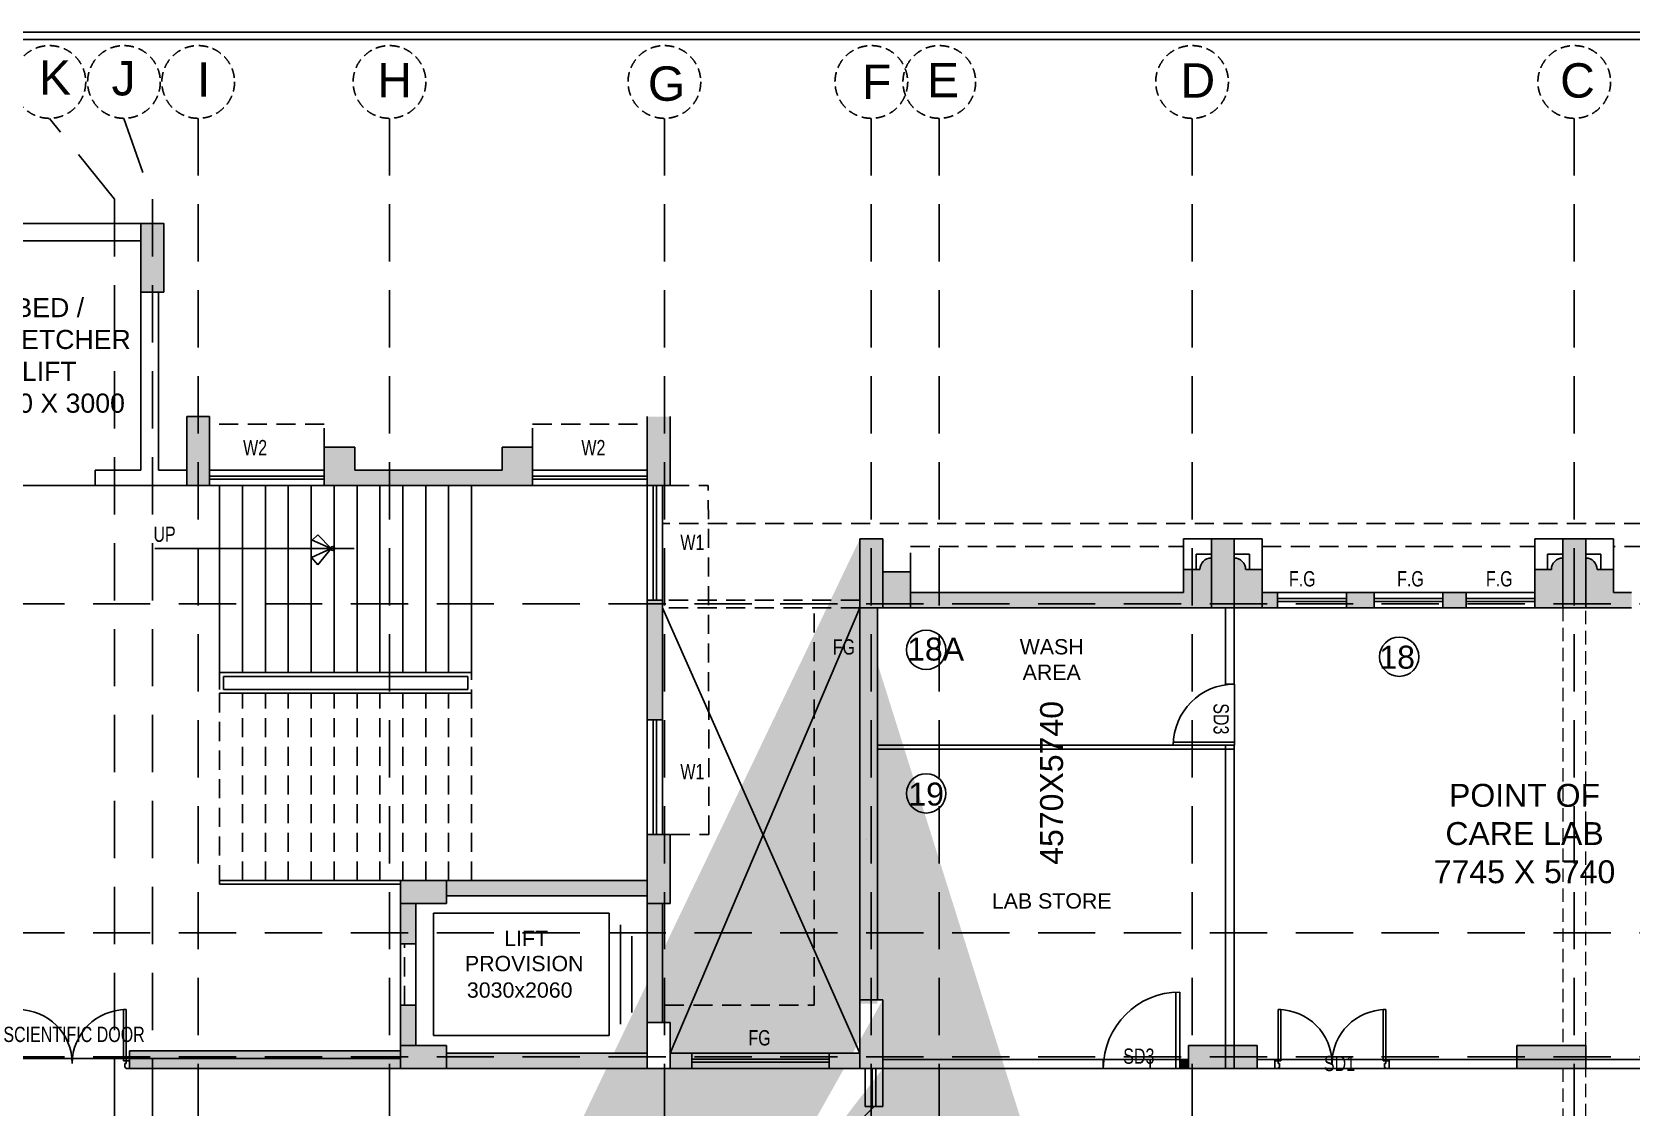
# Model space of a CAD drawing. Extents: x 11598203 to 11995143, y -3849975 to -3698974.
# Drawn here: x 11946653 to 11967593, y -3766769 to -3752687 of the extents above; entities that cross this region are included whole.
import ezdxf

# ---------------------------------------------------------------- set-up
doc = ezdxf.new("R2010")
doc.units = 0
doc.header["$MEASUREMENT"] = 0
doc.linetypes.add('DASHED', pattern=[0.75, 0.5, -0.25])
doc.linetypes.add('HIDDEN', pattern=[0.375, 0.25, -0.125])
doc.layers.get('0').update_dxf_attribs({"linetype": 'CONTINUOUS'})
for name, color, linetype in [('BEAM', 8, 'CONTINUOUS'), ('GRID LINES', 9, 'CONTINUOUS'), ('HATCH', 7, 'CONTINUOUS'), ('HS', 7, 'CONTINUOUS'), ('SECTION', 8, 'CONTINUOUS')]:
    doc.layers.add(name, color=color, linetype=linetype)
doc.styles.add('ARIAL', font='arial.ttf', dxfattribs={"width": 0.75})
doc.styles.get("Standard").update_dxf_attribs({"font": 'arial.ttf'})
pattern_1 = [(45, (-10893295.24791, 3611172.9636), (-0.0883883476483, 0.0883883476483), [])]

# ---------------------------------------------------------------- blocks, each defined once
blk = doc.blocks.new('8TH FLOOR')
at = {"ltscale": 500}
for points in [[(-28850, 53080), (-28550, 53080), (-28550, 53980), (-28850, 53980)], [(-23720, 50750), (-23720, 51050), (-24120, 51050), (-24120, 50750), (-26050, 50750), (-26050, 51050), (-26450, 51050), (-26450, 50750), (-26450, 50550), (-23720, 50550)], [(-18770, 49150), (-18770, 49420), (-19135, 49420), (-19135, 48950), (-18770, 48950)], [(-14832, 49600, 0.414214), (-14982, 49450), (-15197, 49450), (-15197, 49150), (-15197, 48950), (-14832, 48950)], [(-14167, 49450), (-14382, 49450, 0.414214), (-14533, 49600), (-14533, 48950), (-14167, 48950), (-14167, 49150)], [(-10230, 49600, 0.414214), (-10380, 49450), (-10595, 49450), (-10595, 49150), (-10595, 48950), (-10230, 48950)], [(-9565, 49450), (-9780, 49450, 0.414214), (-9930, 49600), (-9930, 48950), (-9330, 48950), (-9330, 49150), (-9565, 49150)], [(-22020, 49050), (-22220, 49050), (-22220, 47482), (-22020, 47482)], [(-16293, 49150), (-18770, 49150), (-18770, 48950), (-16293, 48950)], [(-22220, 45380), (-24850, 45380), (-24850, 45180), (-22220, 45180)], [(-25250, 45080), (-25450, 45080), (-25450, 44550), (-25250, 44550)], [(-22020, 45080), (-22220, 45080), (-22220, 43520), (-22020, 43520)], [(-25250, 43750), (-25450, 43750), (-25450, 43220), (-25250, 43220)], [(-29000, 43150), (-25450, 43150), (-25450, 42920), (-29000, 42920)], [(-22220, 43120), (-24850, 43120), (-24850, 42920), (-22620, 42920), (-22220, 42920)], [(-21635, 43120), (-21920, 43120), (-21920, 42920), (-21635, 42920)], [(-19435, 43120), (-19835, 43120), (-19835, 42920), (-19435, 42920)], [(-15132, 43035), (-15247, 43035), (-15247, 42920), (-15132, 42920)]]:
    blk.add_hatch(color=8, dxfattribs=at).paths.add_polyline_path(points)
h = blk.add_hatch(color=8, dxfattribs=at)
h.paths.add_polyline_path([(-13064, 49070), (-13064, 49030), (-13064, 48950), (-12831, 48950), (-12701, 48950), (-12701, 49150), (-13064, 49150)])
h.paths.add_polyline_path([(-11801, 49070), (-11801, 49030), (-11801, 48950), (-11495, 48950), (-11495, 49150), (-11801, 49150)])
h.paths.add_polyline_path([(-13964, 48950), (-13964, 49150), (-14167, 49150), (-14167, 48950)])
at = {"layer": 'HATCH', "ltscale": 500}
h = blk.add_hatch(color=32, dxfattribs=at)
h.dxf.hatch_style = 1
h.paths.add_polyline_path([(-44310, 10130), (-44010, 10130), (-44010, 9230), (-44310, 9230)])
h.paths.add_polyline_path([(-6930, 6230), (-6630, 6230), (-6630, 5252), (-6930, 5252)])
h.paths.add_polyline_path([(-900, 6265), (0, 6265), (0, 5965), (-900, 5965)])
h.paths.add_polyline_path([(-31624, -10480), (-31024, -10480), (-31024, -10780), (-31624, -10780)])
h.paths.add_polyline_path([(-36805, -13010), (-36055, -13010), (-36055, -13310), (-36805, -13310)])
h.paths.add_polyline_path([(-26485, 200), (-26185, 200), (-26185, -700), (-26485, -700)])
h.paths.add_polyline_path([(-36355, -17735), (-36055, -17735), (-36055, -18485), (-36355, -18485)])
h.paths.add_polyline_path([(-4100, 200), (-3500, 200), (-3500, -100), (-4100, -100)])
h.paths.add_polyline_path([(-47740, 18320), (-46990, 18320), (-46990, 18020), (-47740, 18020)])
h.paths.add_polyline_path([(-47740, 14790), (-46840, 14790), (-46840, 14490), (-47740, 14490)])
h.paths.add_polyline_path([(-10758, 300), (-9930, 300), (-9930, 0), (-10758, 0)])
h.paths.add_polyline_path([(-36805, -7680), (-36055, -7680), (-36055, -7980), (-36805, -7980)])
h.paths.add_polyline_path([(-34515, 900), (-34215, 900), (-34215, 0), (-34515, 0)])
h.paths.add_polyline_path([(-40685, 750), (-40385, 750), (-40385, 0), (-40685, 0)])
h.paths.add_polyline_path([(-41010, -25), (-40710, -25), (-40710, -775), (-41010, -775)])
h.paths.add_polyline_path([(-47740, 29190), (-46990, 29190), (-46990, 28890), (-47740, 28890)])
h.paths.add_polyline_path([(-900, 29190), (0, 29190), (0, 28890), (-900, 28890)])
h.paths.add_polyline_path([(-47840, 10130), (-47540, 10130), (-47540, 9230), (-47840, 9230)])
h.paths.add_polyline_path([(-41010, 750), (-40710, 750), (-40710, 0), (-41010, 0)])
h.paths.add_polyline_path([(-1000, 42920), (-700, 42920), (-700, 43898), (-1000, 43898)])
h.paths.add_polyline_path([(-47740, 21920), (-46990, 21920), (-46990, 21620), (-47740, 21620)])
h.paths.add_polyline_path([(-19285, 200), (-18985, 200), (-18985, -700), (-19285, -700)])
h.paths.add_polyline_path([(-900, 49150), (0, 49150), (0, 48850), (-900, 48850)])
h.paths.add_polyline_path([(-900, 32790), (0, 32790), (0, 32490), (-900, 32490)])
h.paths.add_polyline_path([(-47740, 25520), (-46990, 25520), (-46990, 25220), (-47740, 25220)])
h.paths.add_polyline_path([(-15685, 6230), (-15385, 6230), (-15385, 5330), (-15685, 5330)])
h.paths.add_polyline_path([(-900, 25520), (0, 25520), (0, 25220), (-900, 25220)])
h.paths.add_polyline_path([(-39510, -13010), (-38760, -13010), (-38760, -13310), (-39510, -13310)])
h.paths.add_polyline_path([(-42695, 39920), (-42395, 39920), (-42395, 39320), (-42695, 39320)])
h.paths.add_polyline_path([(-47740, 39920), (-46840, 39920), (-46840, 39620), (-47740, 39620)])
h.paths.add_polyline_path([(-900, 39920), (-100, 39920), (-100, 39620), (-900, 39620)])
h.paths.add_polyline_path([(-4100, 11190), (-3401, 11190), (-3401, 10890), (-4100, 10890)])
h.paths.add_polyline_path([(-31624, -7730), (-31024, -7730), (-31024, -8030), (-31624, -8030)])
h.paths.add_polyline_path([(-44760, -18185), (-44010, -18185), (-44010, -18485), (-44760, -18485)])
h.paths.add_polyline_path([(-6930, 300), (-6102, 300), (-6102, 0), (-6930, 0)])
h.paths.add_polyline_path([(-900, 18320), (0, 18320), (0, 18020), (-900, 18020)])
h.paths.add_polyline_path([(-48040, -18185), (-47290, -18185), (-47290, -18485), (-48040, -18485)])
h.paths.add_polyline_path([(-42695, 43520), (-42395, 43520), (-42395, 42920), (-42695, 42920)])
h.paths.add_polyline_path([(-39510, -10530), (-38760, -10530), (-38760, -10830), (-39510, -10830)])
h.paths.add_polyline_path([(-42370, 43520), (-42070, 43520), (-42070, 42920), (-42370, 42920)])
h.paths.add_polyline_path([(-39510, -7680), (-38760, -7680), (-38760, -7980), (-39510, -7980)])
h.paths.add_polyline_path([(-46360, 43820), (-46060, 43820), (-46060, 42920), (-46360, 42920)])
h.paths.add_polyline_path([(-900, 300), (0, 300), (0, 0), (-900, 0)])
h.paths.add_polyline_path([(-28250, 51450), (-27950, 51450), (-27950, 50550), (-28250, 50550)])
h.paths.add_polyline_path([(-22220, 51450), (-21920, 51450), (-21920, 50550), (-22220, 50550)])
h.paths.add_polyline_path([(-44310, 750), (-44010, 750), (-44010, 0), (-44310, 0)])
h.paths.add_polyline_path([(-42370, 39920), (-42070, 39920), (-42070, 39320), (-42370, 39320)])
h.paths.add_polyline_path([(-31550, 51450), (-31250, 51450), (-31250, 50550), (-31550, 50550)])
h.paths.add_polyline_path([(-46360, 49700), (-46060, 49700), (-46060, 48950), (-46360, 48950)])
h.paths.add_polyline_path([(-42695, 36320), (-42395, 36320), (-42395, 35720), (-42695, 35720)])
h.paths.add_polyline_path([(-42370, 35720), (-42070, 35720), (-42070, 36320), (-42370, 36320)])
h.paths.add_polyline_path([(-44310, 15240), (-44010, 15240), (-44010, 14490), (-44310, 14490)])
h.paths.add_polyline_path([(-42695, 49700), (-42395, 49700), (-42395, 48950), (-42695, 48950)])
h.paths.add_polyline_path([(-44760, -25), (-44010, -25), (-44010, -325), (-44760, -325)])
h.paths.add_polyline_path([(-15685, 200), (-15385, 200), (-15385, -700), (-15685, -700)])
h.paths.add_polyline_path([(-39510, -5200), (-38760, -5200), (-38760, -5500), (-39510, -5500)])
h.paths.add_polyline_path([(-44310, 6230), (-44010, 6230), (-44010, 5480), (-44310, 5480)])
h.paths.add_polyline_path([(-36355, -25), (-36055, -25), (-36055, -775), (-36355, -775)])
h.paths.add_polyline_path([(-22885, 200), (-22585, 200), (-22585, -700), (-22885, -700)])
h.paths.add_polyline_path([(-900, 36320), (0, 36320), (0, 36020), (-900, 36020)])
h.paths.add_polyline_path([(-47740, 32790), (-46990, 32790), (-46990, 32490), (-47740, 32490)])
h.paths.add_polyline_path([(-6930, -25), (-6330, -25), (-6330, -325), (-6930, -325)])
h.paths.add_polyline_path([(-41010, -17735), (-40710, -17735), (-40710, -18485), (-41010, -18485)])
h.paths.add_polyline_path([(-36805, -5200), (-36055, -5200), (-36055, -5500), (-36805, -5500)])
h.paths.add_polyline_path([(-48015, -25), (-47265, -25), (-47265, -325), (-48015, -325)])
h.paths.add_polyline_path([(-10530, -25), (-9930, -25), (-9930, -325), (-10530, -325)])
h.paths.add_polyline_path([(-46840, 36320), (-47740, 36320), (-47740, 36020), (-46840, 36020)])
h.paths.add_polyline_path([(-34515, 6230), (-34215, 6230), (-34215, 5330), (-34515, 5330)])
h.paths.add_polyline_path([(-30085, 200), (-29785, 200), (-29785, -700), (-30085, -700)])
h.paths.add_polyline_path([(-36805, -10530), (-36055, -10530), (-36055, -10830), (-36805, -10830)])
h.paths.add_polyline_path([(-10230, 6230), (-9930, 6230), (-9930, 5330), (-10230, 5330)])
h.paths.add_polyline_path([(-900, 14790), (0, 14790), (0, 14490), (-900, 14490)])
h.paths.add_polyline_path([(-900, 9530), (78, 9530), (78, 9230), (-900, 9230)])
h.paths.add_polyline_path([(-39940, 49850), (-39640, 49850), (-39640, 48950), (-39940, 48950)])
edge = h.paths.add_edge_path()
edge.add_line((-19435, 49850), (-19435, 48950))
edge.add_line((-6930, 9230), (-5952, 9230))
edge.add_line((-41010, 15240), (-41010, 14490))
edge.add_line((-19135, 42920), (-19135, 43820))
edge.add_line((-40710, 5480), (-40710, 6230))
edge.add_line((-40685, 6230), (-40685, 5480))
h.paths.add_polyline_path([(-22220, 9530), (-21320, 9530), (-21320, 9230), (-22220, 9230)])
h.paths.add_polyline_path([(-37580, 10130), (-37280, 10130), (-37280, 9230), (-37580, 9230)])
h.paths.add_polyline_path([(-40685, 9980), (-40385, 9980), (-40385, 9230), (-40685, 9230)])
h.paths.add_polyline_path([(-40685, 6230), (-40385, 6230), (-40385, 5480), (-40685, 5480)])
h.paths.add_polyline_path([(-32228, 9530), (-31250, 9530), (-31250, 9230), (-32228, 9230)])
h.paths.add_polyline_path([(-30424, 6230), (-29446, 6230), (-29446, 5930), (-30424, 5930)])
h.paths.add_polyline_path([(-16860, 9530), (-15960, 9530), (-15960, 9230), (-16860, 9230)])
h.paths.add_polyline_path([(-28250, 9530), (-27272, 9530), (-27272, 9230), (-28250, 9230)])
h.paths.add_polyline_path([(-10830, 9530), (-9930, 9530), (-9930, 9230), (-10830, 9230)])
h.paths.add_polyline_path([(-41010, 9980), (-40710, 9980), (-40710, 9230), (-41010, 9230)])
h.paths.add_polyline_path([(-41010, 6230), (-40710, 6230), (-40710, 5480), (-41010, 5480)])
h.paths.add_polyline_path([(-16860, 36320), (-15960, 36320), (-15960, 36020), (-16860, 36020)], flags=16)
h.paths.add_polyline_path([(-22220, 43520), (-21920, 43520), (-21920, 42920), (-22220, 42920)], flags=16)
h.paths.add_polyline_path([(-22220, 29190), (-21320, 29190), (-21320, 28890), (-22220, 28890)], flags=16)
h.paths.add_polyline_path([(-25450, 45380), (-24850, 45380), (-24850, 45080), (-25450, 45080)], flags=16)
h.paths.add_polyline_path([(-25450, 43220), (-24850, 43220), (-24850, 42920), (-25450, 42920)], flags=16)
h.paths.add_polyline_path([(-16860, 14790), (-15960, 14790), (-15960, 14490), (-16860, 14490)], flags=16)
h.paths.add_polyline_path([(-41010, 15240), (-40710, 15240), (-40710, 14490), (-41010, 14490)], flags=16)
h.paths.add_polyline_path([(-31250, 25220), (-32150, 25220), (-32150, 25520), (-31250, 25520)], flags=16)
h.paths.add_polyline_path([(-38180, 18320), (-37280, 18320), (-37280, 18020), (-38180, 18020)], flags=16)
h.paths.add_polyline_path([(-31550, 15090), (-31250, 15090), (-31250, 14190), (-31550, 14190)], flags=16)
h.paths.add_polyline_path([(-38180, 14790), (-37280, 14790), (-37280, 14490), (-38180, 14490)], flags=16)
h.paths.add_polyline_path([(-22220, 18320), (-21320, 18320), (-21320, 18020), (-22220, 18020)], flags=16)
h.paths.add_polyline_path([(-40685, 15240), (-40385, 15240), (-40385, 14490), (-40685, 14490)], flags=16)
h.paths.add_polyline_path([(-38180, 21920), (-37280, 21920), (-37280, 21620), (-38180, 21620)], flags=16)
h.paths.add_polyline_path([(-16860, 32790), (-15960, 32790), (-15960, 32490), (-16860, 32490)], flags=16)
h.paths.add_polyline_path([(-16860, 21920), (-15960, 21920), (-15960, 21620), (-16860, 21620)], flags=16)
h.paths.add_polyline_path([(-16860, 25520), (-15960, 25520), (-15960, 25220), (-16860, 25220)], flags=16)
h.paths.add_polyline_path([(-13360, 11190), (-12760, 11190), (-12760, 10890), (-13360, 10890)], flags=16)
h.paths.add_polyline_path([(-6930, 29190), (-6030, 29190), (-6030, 28890), (-6930, 28890)], flags=16)
h.paths.add_polyline_path([(-10830, 29190), (-9930, 29190), (-9930, 28890), (-10830, 28890)], flags=16)
h.paths.add_polyline_path([(-28250, 22220), (-27950, 22220), (-27950, 21320), (-28250, 21320)], flags=16)
h.paths.add_polyline_path([(-22220, 21920), (-21320, 21920), (-21320, 21620), (-22220, 21620)], flags=16)
h.paths.add_polyline_path([(-6930, 9530), (-5952, 9530), (-5952, 9230), (-6930, 9230)], flags=16)
h.paths.add_polyline_path([(-31550, 22220), (-31250, 22220), (-31250, 21320), (-31550, 21320)], flags=16)
h.paths.add_polyline_path([(-10230, 22220), (-9930, 22220), (-9930, 21320), (-10230, 21320)], flags=16)
h.paths.add_polyline_path([(-28250, 29190), (-27350, 29190), (-27350, 28890), (-28250, 28890)], flags=16)
h.paths.add_polyline_path([(-15132, 43220), (-14232, 43220), (-14232, 42920), (-15132, 42920)], flags=16)
h.paths.add_polyline_path([(-10830, 43220), (-9930, 43220), (-9930, 42920), (-10830, 42920)], flags=16)
h.paths.add_polyline_path([(-6930, 43220), (-6030, 43220), (-6030, 42920), (-6930, 42920)], flags=16)
h.paths.add_polyline_path([(-22220, 25520), (-21320, 25520), (-21320, 25220), (-22220, 25220)], flags=16)
h.paths.add_polyline_path([(-28250, 25520), (-27350, 25520), (-27350, 25220), (-28250, 25220)], flags=16)
h.paths.add_polyline_path([(-34680, 11190), (-34080, 11190), (-34080, 10890), (-34680, 10890)], flags=16)
h.paths.add_polyline_path([(-22220, 36320), (-21320, 36320), (-21320, 36020), (-22220, 36020)], flags=16)
h.paths.add_polyline_path([(-38180, 25520), (-37280, 25520), (-37280, 25220), (-38180, 25220)], flags=16)
h.paths.add_polyline_path([(-6930, 25520), (-6030, 25520), (-6030, 25220), (-6930, 25220)], flags=16)
h.paths.add_polyline_path([(-10830, 25520), (-9930, 25520), (-9930, 25220), (-10830, 25220)], flags=16)
h.paths.add_polyline_path([(-6930, 22220), (-6630, 22220), (-6630, 21320), (-6930, 21320)], flags=16)
h.paths.add_polyline_path([(-28250, 18620), (-27950, 18620), (-27950, 17720), (-28250, 17720)], flags=16)
h.paths.add_polyline_path([(-6930, 15090), (-6630, 15090), (-6630, 14190), (-6930, 14190)], flags=16)
h.paths.add_polyline_path([(-22220, 32790), (-21320, 32790), (-21320, 32490), (-22220, 32490)], flags=16)
h.paths.add_polyline_path([(-10230, 33090), (-9930, 33090), (-9930, 32190), (-10230, 32190)], flags=16)
h.paths.add_polyline_path([(-6930, 33090), (-6630, 33090), (-6630, 32190), (-6930, 32190)], flags=16)
h.paths.add_polyline_path([(-32150, 29190), (-31250, 29190), (-31250, 28890), (-32150, 28890)], flags=16)
h.paths.add_polyline_path([(-16860, 29190), (-15960, 29190), (-15960, 28888), (-16860, 28888)], flags=16)
h.paths.add_polyline_path([(-38180, 29190), (-37280, 29190), (-37280, 28890), (-38180, 28890)], flags=16)
h.paths.add_polyline_path([(-23224, 6230), (-22246, 6230), (-22246, 5930), (-23224, 5930)], flags=16)
h.paths.add_polyline_path([(-31550, 18620), (-31250, 18620), (-31250, 17720), (-31550, 17720)], flags=16)
h.paths.add_polyline_path([(-35695, 48950), (-35395, 48950), (-35395, 49750), (-35695, 49750)], flags=16)
h.paths.add_polyline_path([(-6930, 36620), (-6630, 36620), (-6630, 35720), (-6930, 35720)], flags=16)
h.paths.add_polyline_path([(-31550, 45980), (-31250, 45980), (-31250, 45080), (-31550, 45080)], flags=16)
h.paths.add_polyline_path([(-16860, 39920), (-15960, 39920), (-15960, 39620), (-16860, 39620)], flags=16)
h.paths.add_polyline_path([(-22220, 45980), (-21920, 45980), (-21920, 45080), (-22220, 45080)], flags=16)
h.paths.add_polyline_path([(-35695, 43820), (-35395, 43820), (-35395, 42920), (-35695, 42920)], flags=16)
h.paths.add_polyline_path([(-19435, 43820), (-19135, 43820), (-19135, 42920), (-19435, 42920)], flags=16)
h.paths.add_polyline_path([(-38180, 39920), (-37280, 39920), (-37280, 39620), (-38180, 39620)], flags=16)
h.paths.add_polyline_path([(-28250, 39920), (-27272, 39920), (-27272, 39620), (-28250, 39620)], flags=16)
h.paths.add_polyline_path([(-39940, 43820), (-39640, 43820), (-39640, 42920), (-39940, 42920)], flags=16)
h.paths.add_polyline_path([(-10230, 49850), (-9930, 49850), (-9930, 48950), (-10230, 48950)], flags=16)
h.paths.add_polyline_path([(-31550, 43820), (-31250, 43820), (-31250, 42920), (-31550, 42920)], flags=16)
h.paths.add_polyline_path([(-14832, 49850), (-14533, 49850), (-14533, 48950), (-14832, 48950)], flags=16)
h.paths.add_polyline_path([(-6930, 39920), (-6030, 39920), (-6030, 39620), (-6930, 39620)], flags=16)
h.paths.add_polyline_path([(-31550, 33090), (-31250, 33090), (-31250, 32190), (-31550, 32190)], flags=16)
h.paths.add_polyline_path([(-38180, 36320), (-37280, 36320), (-37280, 36020), (-38180, 36020)], flags=16)
h.paths.add_polyline_path([(-19435, 49850), (-19135, 49850), (-19135, 48950), (-19435, 48950)], flags=16)
h.paths.add_polyline_path([(-10830, 39920), (-9930, 39920), (-9930, 39620), (-10830, 39620)], flags=16)
h.paths.add_polyline_path([(-6930, 49850), (-6630, 49850), (-6630, 48950), (-6930, 48950)], flags=16)
h.paths.add_polyline_path([(-19624, 6230), (-18646, 6230), (-18646, 5930), (-19624, 5930)], flags=16)
h.paths.add_polyline_path([(-22220, 39920), (-21320, 39920), (-21320, 39620), (-22220, 39620)], flags=16)
h.paths.add_polyline_path([(-22220, 14790), (-21320, 14790), (-21320, 14490), (-22220, 14490)], flags=16)
h.paths.add_polyline_path([(-28250, 36620), (-27950, 36620), (-27950, 35720), (-28250, 35720)], flags=16)
h.paths.add_polyline_path([(-16860, 18320), (-15960, 18320), (-15960, 18020), (-16860, 18020)], flags=16)
h.paths.add_polyline_path([(-31550, 35720), (-31250, 35720), (-31250, 36618), (-31550, 36618)], flags=16)
h.paths.add_polyline_path([(-10230, 18620), (-9930, 18620), (-9930, 17720), (-10230, 17720)], flags=16)
h.paths.add_polyline_path([(-28250, 15090), (-27950, 15090), (-27950, 14190), (-28250, 14190)], flags=16)
h.paths.add_polyline_path([(-6930, 18620), (-6630, 18620), (-6630, 17720), (-6930, 17720)], flags=16)
h.paths.add_polyline_path([(-32228, 39920), (-31250, 39920), (-31250, 39620), (-32228, 39620)], flags=16)
h.paths.add_polyline_path([(-10230, 15090), (-9930, 15090), (-9930, 14190), (-10230, 14190)], flags=16)
h.paths.add_polyline_path([(-28250, 33090), (-27950, 33090), (-27950, 32190), (-28250, 32190)], flags=16)
h.paths.add_polyline_path([(-38180, 32790), (-37280, 32790), (-37280, 32490), (-38180, 32490)], flags=16)
h.paths.add_polyline_path([(-10230, 36620), (-9930, 36620), (-9930, 35720), (-10230, 35720)], flags=16)
at = {"layer": 'HS', "lineweight": -3, "ltscale": 500}
h = blk.add_hatch(dxfattribs=at)
h.set_pattern_fill('ANSI31', color=8)
h.set_pattern_definition(pattern_1)
h.paths.add_polyline_path([(-14832, 49600, 0.414214), (-14982, 49450), (-15197, 49450), (-15197, 49150), (-16293, 49150), (-16293, 48950), (-15197, 48950), (-14832, 48950)])
h = blk.add_hatch(dxfattribs=at)
h.set_pattern_fill('ANSI31', color=8)
h.set_pattern_definition(pattern_1)
h.paths.add_polyline_path([(-19205, 46680), (-19435, 46680), (-19435, 45910), (-19205, 45910)])
h.paths.add_polyline_path([(-19205, 48950), (-19435, 48950), (-19435, 46984), (-19205, 46984)])
h = blk.add_hatch(dxfattribs=at)
h.set_pattern_fill('ANSI31', color=8)
h.set_pattern_definition(pattern_1)
h.paths.add_polyline_path([(-19435, 43766), (-19435, 46984), (-19205, 46984), (-19205, 43766)])
at = {"color": 1, "lineweight": 25, "ltscale": 500}
blk.add_line((-56361, 56484), (8129, 56484), dxfattribs=at)
at = {"color": 1, "lineweight": 25}
blk.add_line((-47649, 56384), (8029, 56384), dxfattribs=at)
at = {"color": 8, "lineweight": 25}
for p, q in [((-28550, 53980), (-31480, 53980)), ((-28850, 53750), (-31250, 53750)), ((-28850, 50750), (-28850, 53750)), ((-28550, 53080), (-28550, 53280)), ((-28620, 50750), (-28620, 53080)), ((-26450, 51050), (-26050, 51050)), ((-26450, 50750), (-26450, 51050)), ((-26050, 50750), (-26050, 51050)), ((-23720, 51050), (-24120, 51050)), ((-24120, 50750), (-24120, 51050)), ((-23720, 50750), (-23720, 51050)), ((-28850, 50750), (-29450, 50750)), ((-29450, 50750), (-29450, 50548)), ((-28250, 50750), (-28620, 50750)), ((-27950, 50550), (-27950, 50750)), ((-26450, 50750), (-27950, 50750)), ((-26450, 50550), (-26450, 50750)), ((-24120, 50750), (-26050, 50750)), ((-23720, 50550), (-23720, 50750)), ((-22220, 50750), (-23720, 50750)), ((-22220, 50550), (-22220, 50750)), ((-27820, 50548), (-31250, 50548)), ((-28850, 50550), (-30650, 50550)), ((-28250, 50550), (-28850, 50550)), ((-26450, 50670), (-27950, 50670)), ((-26450, 50630), (-27950, 50630)), ((-26450, 50550), (-27950, 50550)), ((-27820, 50550), (-27820, 48050)), ((-27520, 50550), (-27520, 48100)), ((-27220, 50550), (-27220, 48100)), ((-26920, 50550), (-26920, 48100)), ((-26620, 50550), (-26620, 48100)), ((-26450, 50550), (-23720, 50550)), ((-26320, 50550), (-26320, 48100)), ((-26020, 50550), (-26020, 48100)), ((-25720, 50550), (-25720, 48100)), ((-25420, 50550), (-25420, 48100)), ((-25120, 50550), (-25120, 48100)), ((-24820, 48100), (-24820, 50550)), ((-24520, 48100), (-24520, 50550)), ((-22220, 50670), (-23720, 50670)), ((-22220, 50630), (-23720, 50630)), ((-22220, 50550), (-23720, 50550)), ((-22020, 50550), (-22220, 50550)), ((-22220, 50550), (-22220, 49050)), ((-22140, 50550), (-22140, 49050)), ((-22100, 50550), (-22100, 49050)), ((-22020, 50550), (-22020, 49050)), ((-26607, 49832), (-26535, 49904)), ((-26535, 49904), (-26359, 49725)), ((-15197, 49450), (-15197, 49850)), ((-15197, 49850), (-14832, 49850)), ((-14167, 49850), (-14533, 49850)), ((-14167, 49450), (-14167, 49850)), ((-10595, 49450), (-10595, 49850)), ((-10595, 49850), (-10230, 49850)), ((-9565, 49850), (-9930, 49850)), ((-9565, 49450), (-9565, 49850)), ((-26059, 49725), (-28668, 49725)), ((-26359, 49725), (-26615, 49608)), ((-26359, 49725), (-26607, 49832)), ((-26535, 49510), (-26359, 49725)), ((-15032, 49450), (-15032, 49650)), ((-15032, 49650), (-14832, 49650)), ((-14332, 49650), (-14533, 49650)), ((-14332, 49450), (-14332, 49650)), ((-10430, 49450), (-10430, 49650)), ((-10430, 49650), (-10230, 49650)), ((-9730, 49650), (-9930, 49650)), ((-9730, 49450), (-9730, 49650)), ((-26615, 49608), (-26535, 49510)), ((-18770, 49420), (-19135, 49420)), ((-18770, 49420), (-18770, 49150)), ((-15197, 49450), (-15197, 49150)), ((-15197, 49450), (-14982, 49450)), ((-14167, 49450), (-14382, 49450)), ((-14167, 49450), (-14167, 49150)), ((-10595, 49450), (-10595, 49150)), ((-10595, 49450), (-10380, 49450)), ((-9565, 49450), (-9780, 49450)), ((-9565, 49450), (-9565, 49150)), ((-22220, 47482), (-22220, 49050)), ((-22020, 49050), (-22220, 49050)), ((-22020, 47482), (-22020, 49050)), ((-17190, 49150), (-18770, 49150)), ((-18770, 49150), (-18770, 48950)), ((-17190, 49150), (-17870, 49150)), ((-15197, 49150), (-17190, 49150)), ((-14167, 48950), (-14167, 49150)), ((-10595, 49150), (-14167, 49150)), ((-13064, 49070), (-13964, 49070)), ((-13064, 49030), (-13964, 49030)), ((-13064, 48950), (-13064, 49150)), ((-11801, 49070), (-12701, 49070)), ((-11801, 49030), (-12701, 49030)), ((-11801, 48950), (-11801, 49150)), ((-10595, 49070), (-11495, 49070)), ((-10595, 49030), (-11495, 49030)), ((-10595, 48950), (-10595, 49150)), ((-9565, 49150), (-9330, 49150)), ((-22020, 48950), (-19435, 43120)), ((-19435, 48950), (-21920, 43120)), ((-19435, 48950), (-19205, 48950)), ((-19435, 48950), (-19435, 47950)), ((-19205, 48950), (-19205, 47950)), ((-18770, 48950), (-19135, 48950)), ((-18770, 48950), (-17190, 48950)), ((-17190, 48950), (-17870, 48950)), ((-15197, 48950), (-17190, 48950)), ((-15197, 48950), (-14832, 48950)), ((-14167, 48950), (-14533, 48950)), ((-13267, 48950), (-14167, 48950)), ((-10595, 48950), (-12831, 48950)), ((-10230, 48950), (-10595, 48950)), ((-9930, 48950), (-9330, 48950)), ((-27820, 48100), (-24520, 48100)), ((-27820, 47880), (-27820, 48050)), ((-27770, 47880), (-27770, 48050)), ((-27770, 48050), (-24570, 48050)), ((-24570, 48050), (-24570, 47880)), ((-27820, 47830), (-24520, 47830)), ((-27770, 47880), (-24570, 47880)), ((-19435, 43820), (-19435, 47950)), ((-19205, 43820), (-19205, 47950)), ((-14531, 47950), (-14531, 47150)), ((-22020, 47482), (-22220, 47482)), ((-22220, 47482), (-22220, 45982)), ((-22140, 47482), (-22140, 45982)), ((-22100, 47482), (-22100, 45982)), ((-22020, 47482), (-22020, 45982)), ((-14647, 47150), (-15516, 47150)), ((-14531, 47190), (-15330, 47190)), ((-22020, 45982), (-22220, 45982)), ((-19343, 45910), (-19343, 45910)), ((-19297, 45910), (-19297, 45910)), ((-25450, 45380), (-27820, 45380)), ((-25450, 45330), (-27820, 45330)), ((-24850, 45380), (-22220, 45380)), ((-24850, 45380), (-22220, 45380)), ((-25450, 44550), (-25450, 45080)), ((-25250, 44550), (-25250, 45080)), ((-24850, 45180), (-22220, 45180)), ((-22220, 43520), (-22220, 45150)), ((-22020, 43520), (-22020, 45080)), ((-25020, 43350), (-25020, 44950)), ((-25020, 44950), (-22720, 44950)), ((-22720, 44950), (-22720, 43350)), ((-22570, 43500), (-22570, 44800)), ((-22420, 43650), (-22420, 44650)), ((-25450, 43750), (-25450, 44550)), ((-25250, 44550), (-25450, 44550)), ((-25250, 43750), (-25250, 44550)), ((-19435, 43820), (-19205, 43820)), ((-15297, 42920), (-15297, 43919)), ((-15247, 42920), (-15247, 43920)), ((-29080, 43020), (-29080, 43690)), ((-29045, 43690), (-29080, 43690)), ((-29045, 43020), (-29045, 43690)), ((-25450, 43220), (-25450, 43750)), ((-25250, 43750), (-25450, 43750)), ((-25250, 43220), (-25250, 43750)), ((-13957, 43020), (-13957, 43690)), ((-13957, 43690), (-13922, 43690)), ((-13922, 43020), (-13922, 43690)), ((-12583, 43020), (-12583, 43690)), ((-12548, 43690), (-12583, 43690)), ((-12548, 43020), (-12548, 43690)), ((-22720, 43350), (-25020, 43350)), ((-25450, 43150), (-29000, 43150)), ((-29000, 43150), (-29000, 42920)), ((-29000, 43150), (-29000, 42920)), ((-29000, 43150), (-25450, 43150)), ((-29000, 42920), (-29000, 43150)), ((-25450, 43150), (-25450, 42920)), ((-25450, 43048), (-31250, 43048)), ((-29045, 43020), (-29080, 43020)), ((-29060, 42985), (-29045, 42985)), ((-29060, 42935), (-29060, 42985)), ((-29060, 42935), (-29058, 42935)), ((-29045, 42985), (-29045, 43020)), ((-29045, 43020), (-29000, 43020)), ((-29000, 43020), (-29000, 42920)), ((-24850, 43120), (-22220, 43120)), ((-21920, 43120), (-21635, 43120)), ((-21635, 42920), (-21635, 43120)), ((-21635, 43120), (-19835, 43120)), ((-21635, 43040), (-19835, 43040)), ((-21635, 43000), (-19835, 43000)), ((-19835, 43120), (-19435, 43120)), ((-19835, 42920), (-19835, 43120)), ((-19135, 43035), (-15632, 43035)), ((-19135, 42920), (-19135, 43035)), ((-15132, 43035), (-16793, 43035)), ((-16247, 43035), (-16247, 42920)), ((-15632, 43035), (-15632, 42920)), ((-15132, 43035), (-15247, 43035)), ((-11187, 43035), (-14232, 43035)), ((-14003, 42920), (-14003, 43035)), ((-13957, 43020), (-14003, 43020)), ((-14003, 43020), (-14003, 42920)), ((-13957, 42985), (-13957, 43020)), ((-13957, 43020), (-13922, 43020)), ((-13942, 42985), (-13957, 42985)), ((-13942, 42935), (-13945, 42935)), ((-13942, 42935), (-13942, 42985)), ((-13010, 43035), (-13125, 43035)), ((-12548, 43020), (-12583, 43020)), ((-12563, 42985), (-12548, 42985)), ((-12563, 42935), (-12563, 42985)), ((-12563, 42935), (-12560, 42935)), ((-12548, 42985), (-12548, 43020)), ((-12548, 43020), (-12503, 43020)), ((-12503, 42920), (-12503, 43035)), ((-12503, 42920), (-12503, 43035)), ((-12503, 43020), (-12503, 42920)), ((-12503, 43020), (-12503, 42920)), ((-10830, 43035), (-11187, 43035)), ((-10830, 43035), (-11187, 43035)), ((-11187, 43035), (-6930, 43035)), ((-9930, 43035), (-6930, 43035)), ((-9930, 42920), (-9930, 43035)), ((-29045, 42920), (-29045, 42922)), ((-29000, 42920), (-29045, 42920)), ((-25450, 42920), (-29000, 42920)), ((-25450, 42920), (-29000, 42920)), ((-24850, 42920), (-22220, 42920)), ((-24850, 42920), (-22620, 42920)), ((-21920, 42920), (-21635, 42920)), ((-21635, 42920), (-19835, 42920)), ((-19835, 42920), (-19435, 42920)), ((-19365, 42420), (-19365, 42920)), ((-19273, 42420), (-19273, 42920)), ((-19227, 42420), (-19227, 42920)), ((-19135, 42420), (-19135, 42920)), ((-15632, 42920), (-19135, 42920)), ((-15132, 42920), (-16793, 42920)), ((-15132, 42920), (-15247, 42920)), ((-10830, 42920), (-14232, 42920)), ((-14003, 42920), (-13957, 42920)), ((-13957, 42920), (-13957, 42922)), ((-12803, 42920), (-13703, 42920)), ((-9930, 42920), (-12687, 42920)), ((-12548, 42920), (-12548, 42922)), ((-12503, 42920), (-12548, 42920)), ((-11187, 42920), (-6930, 42920)), ((-6930, 42920), (-9930, 42920)), ((-19250, 42420), (-19957, 41713)), ((-19365, 42420), (-19135, 42420))]:
    blk.add_line(p, q, dxfattribs=at)
at = {"color": 8, "lineweight": 25, "ltscale": 500}
for p, q in [((-28850, 53080), (-28850, 53980)), ((-28550, 53980), (-28550, 53080)), ((-28550, 53080), (-28850, 53080)), ((-28250, 50550), (-28250, 51450)), ((-28250, 51450), (-27950, 51450)), ((-27950, 51450), (-27950, 50550)), ((-22220, 50550), (-22220, 51450)), ((-21920, 51450), (-21920, 50550)), ((-27950, 50550), (-28250, 50550)), ((-21920, 50550), (-22220, 50550)), ((-19435, 48950), (-19435, 49850)), ((-19435, 49850), (-19135, 49850)), ((-19135, 49850), (-19135, 48950)), ((-14832, 48950), (-14832, 49850)), ((-14832, 49850), (-14533, 49850)), ((-14533, 49850), (-14533, 48950)), ((-10230, 48950), (-10230, 49850)), ((-10230, 49850), (-9930, 49850)), ((-9930, 49850), (-9930, 48950)), ((-13964, 48950), (-13964, 49150)), ((-13064, 48950), (-13064, 49150)), ((-12701, 48950), (-12701, 49150)), ((-11801, 48950), (-11801, 49150)), ((-11495, 48950), (-11495, 49150)), ((-10595, 48950), (-10595, 49150)), ((-19135, 48950), (-19435, 48950)), ((-19205, 48950), (-19205, 45910)), ((-19205, 48950), (-19205, 47430)), ((-14533, 48950), (-14832, 48950)), ((-14647, 48950), (-14647, 47950)), ((-14533, 48950), (-14533, 47950)), ((-13964, 48950), (-11495, 48950)), ((-12701, 48950), (-11801, 48950)), ((-11495, 48950), (-10595, 48950)), ((-9930, 48950), (-10230, 48950)), ((-14531, 47950), (-14647, 47950)), ((-19205, 47150), (-14533, 47150)), ((-14647, 47150), (-14647, 42920)), ((-14533, 47150), (-14533, 42920)), ((-19205, 47100), (-14533, 47100)), ((-22220, 45080), (-22220, 45980)), ((-22220, 45980), (-21920, 45980)), ((-21920, 45980), (-21920, 45080)), ((-25450, 45080), (-25450, 45380)), ((-25450, 45380), (-24850, 45380)), ((-24850, 45380), (-24850, 45080)), ((-24850, 45080), (-25450, 45080)), ((-21920, 45080), (-22220, 45080)), ((-19435, 42920), (-19435, 43820)), ((-19435, 43820), (-19135, 43820)), ((-19135, 43820), (-19135, 42920)), ((-22220, 42920), (-22220, 43520)), ((-22220, 43520), (-21920, 43520)), ((-21920, 43520), (-21920, 42920)), ((-25450, 42920), (-25450, 43220)), ((-25450, 43220), (-24850, 43220)), ((-24850, 43220), (-24850, 42920)), ((-15132, 42920), (-15132, 43220)), ((-15132, 43220), (-14232, 43220)), ((-14232, 43220), (-14232, 42920)), ((-10830, 42920), (-10830, 43220)), ((-10830, 43220), (-9930, 43220)), ((-9930, 43220), (-9930, 42920)), ((-14003, 43035), (-14003, 42920)), ((-14003, 42920), (-14003, 43035)), ((-14003, 42920), (-14003, 43035)), ((-12503, 43035), (-12503, 42920)), ((-12503, 42920), (-12503, 43035)), ((-12503, 43035), (-12503, 42920)), ((-12503, 42920), (-12503, 43035)), ((-12503, 42920), (-12503, 43035)), ((-24850, 42920), (-25450, 42920)), ((-21920, 42920), (-22220, 42920)), ((-19135, 42920), (-19435, 42920)), ((-14232, 42920), (-15132, 42920)), ((-9930, 42920), (-10830, 42920))]:
    blk.add_line(p, q, dxfattribs=at)
at = {"color": 8, "linetype": 'DASHED', "lineweight": 25, "ltscale": 500}
for p, q in [((-26450, 51350), (-27950, 51350)), ((-26450, 51050), (-26450, 51350)), ((-23720, 51050), (-23720, 51350)), ((-23720, 51350), (-22220, 51350)), ((-21920, 50550), (-21420, 50550)), ((-21412, 45982), (-21420, 50550)), ((200, 50050), (-22020, 50050)), ((-18770, 49750), (-15197, 49750)), ((-18770, 49420), (-18770, 49750)), ((-15197, 49450), (-15197, 49750)), ((-14167, 49750), (-10595, 49750)), ((-14167, 49450), (-14167, 49750)), ((-10595, 49450), (-10595, 49750)), ((-7295, 49750), (-9565, 49750)), ((-9565, 49750), (-9565, 49450)), ((-19435, 49050), (-22020, 49050)), ((-19435, 48950), (-22020, 48950)), ((-20035, 43750), (-20035, 48950)), ((-24520, 45380), (-24520, 48100)), ((-27820, 45330), (-27820, 47880)), ((-27520, 45380), (-27520, 47830)), ((-27220, 45380), (-27220, 47830)), ((-26920, 45380), (-26920, 47830)), ((-26620, 45380), (-26620, 47830)), ((-26320, 45380), (-26320, 47830)), ((-26020, 45380), (-26020, 47830)), ((-25720, 45380), (-25720, 47830)), ((-25420, 45380), (-25420, 47830)), ((-25120, 45380), (-25120, 47830)), ((-24820, 45380), (-24820, 47830)), ((-21912, 45982), (-21412, 45982)), ((-25400, 43750), (-25400, 44550)), ((-21990, 43750), (-20035, 43750))]:
    blk.add_line(p, q, dxfattribs=at)
at = {"color": 8, "ltscale": 500}
blk.add_lwpolyline([(-28850, 53080), (-28550, 53080), (-28550, 53980), (-28850, 53980)], close=True, dxfattribs=at)
at = {"color": 8, "lineweight": -3, "ltscale": 500}
for centre in [(-18567, 48398), (-12372, 48308), (-12372, 48308), (-18567, 46520)]:
    blk.add_circle(centre, 257, dxfattribs=at)
at = {"color": 8}
for centre, radius, start, end in [((-26339, 49725), 25, 0, 180), ((-26339, 49725), 25, 180, 0), ((-15247, 42920), 1000, 90, 180), ((-30455, 42985), 705, 0, 90), ((-29045, 42985), 705, 90, 180), ((-13957, 42985), 705, 0, 90), ((-12548, 42985), 705, 90, 180), ((-29045, 42935), 12.5, 180, 270), ((-13957, 42935), 12.5, 270, 0), ((-12548, 42935), 12.5, 180, 270)]:
    blk.add_arc(centre, radius, start, end, dxfattribs=at)
at = {"color": 8, "lineweight": -3}
for centre, start, end in [((-14832, 49450), 90, 180), ((-14533, 49450), 0, 90), ((-10230, 49450), 90, 180), ((-9930, 49450), 0, 90)]:
    blk.add_arc(centre, 150, start, end, dxfattribs=at)
at = {"color": 8}
blk.add_ellipse((-14531, 47150), major_axis=(800, 2), ratio=1, start_param=1.568716, end_param=3.139512, dxfattribs=at)
at = {"layer": 'BEAM', "color": 8, "linetype": 'HIDDEN', "lineweight": 18, "ltscale": 700}
for p, q in [((-10230, 48950), (-10230, 43220)), ((-9930, 43220), (-9930, 48950)), ((-10230, 42920), (-10230, 39920)), ((-9930, 39920), (-9930, 42920))]:
    blk.add_line(p, q, dxfattribs=at)
at = {"layer": 'GRID LINES', "color": 138, "linetype": 'HIDDEN', "ltscale": 3000}
for p, q in [((-29195, 54296), (-30049, 55354)), ((-29072, 55354), (-28700, 54296)), ((-28100, 55354), (-28100, -16425)), ((-25595, 55354), (-25595, -16425)), ((-21995, 55354), (-21995, -16425)), ((-19285, 55354), (-19285, -16425)), ((-18395, 55354), (-18395, -16425)), ((-15085, 55354), (-15085, -16425)), ((-10080, 55354), (-10080, -16425)), ((5023, 49000), (-57949, 49000)), ((5023, 44695), (-57949, 44695)), ((5023, 43070), (-57949, 43070))]:
    blk.add_line(p, q, dxfattribs=at)
at = {"layer": 'GRID LINES', "color": 8, "linetype": 'HIDDEN', "ltscale": 3000}
for p, q in [((-29195, 54296), (-29195, -15287)), ((-28700, 54296), (-28700, -15287))]:
    blk.add_line(p, q, dxfattribs=at)
at = {"layer": 'GRID LINES', "color": 138, "linetype": 'HIDDEN', "ltscale": 500}
for centre in [(-30049, 55830), (-29072, 55830), (-28100, 55830), (-25595, 55830), (-21995, 55830), (-19285, 55830), (-18395, 55830), (-15085, 55830), (-10080, 55830)]:
    blk.add_circle(centre, 476, dxfattribs=at)
at = {"color": 8, "lineweight": 20, "style": 'ARIAL', "width": 0.75}
for s, p in [('W2', (-27512, 50945)), ('W2', (-23082, 50945)), ('UP', (-28686, 49812)), ('W1', (-21786, 49705)), ('F.G', (-13816, 49228)), ('F.G', (-12400, 49228)), ('F.G', (-11236, 49228)), ('FG', (-19790, 48336)), ('W1', (-21786, 46705)), ('SCIENTIFIC DOOR', (-30651, 43266)), ('FG', (-20894, 43221)), ('SD3', (-15986, 42981)), ('SD1', (-13358, 42885))]:
    blk.add_text(s, height=200, dxfattribs=at).set_placement(p)
at = {"color": 8, "lineweight": 20}
for s, height, p in [('18A', 300, (-18816, 48258)), ('18', 300, (-12632, 48152)), ('19', 300, (-18800, 46361)), ('LIFT', 200, (-24092, 44522)), ('PROVISION', 200, (-24607, 44193)), ('3030x2060', 200, (-24581, 43846))]:
    blk.add_text(s, height=height, dxfattribs=at).set_placement(p)
at = {"color": 8, "lineweight": 20, "style": 'ARIAL', "width": 0.75}
blk.add_text('SD3', height=200, rotation=270, dxfattribs=at).set_placement((-14804, 47699))
at = {"color": 8, "lineweight": -3, "ltscale": 500, "insert": (-30050, 52250), "char_height": 250, "width": 2142.34, "attachment_point": 5}
blk.add_mtext('BED / STRETCHER LIFT \\P{\\C256;2400 X 3000}', dxfattribs=at)
at = {"color": 8, "lineweight": 0, "ltscale": 500, "attachment_point": 5}
for s, insert, char_height, width in [('WASH AREA ', (-16923, 48272), 200, 1286.52), ('POINT OF CARE LAB {\\C256;7745 X 5740}', (-10731, 45992), 300, 2377.08), ('LAB STORE ', (-16923, 45111), 200, 1787.13)]:
    blk.add_mtext(s, dxfattribs=dict(at, insert=insert, char_height=char_height, width=width))
at = {"color": 8, "lineweight": 0, "ltscale": 500, "insert": (-16923, 46657), "char_height": 300, "width": 1787.13, "attachment_point": 5, "rotation": 90}
blk.add_mtext('{\\C6;4570X5740}', dxfattribs=at)
at = {"layer": 'GRID LINES', "color": 138, "linetype": 'HIDDEN', "ltscale": 500, "char_height": 450, "width": 683.76, "attachment_point": 1}
for s, insert in [('K', (-30185, 56114)), ('J', (-29234, 56104)), ('I', (-28115, 56088)), ('H', (-25754, 56079)), ('G', (-22211, 56034)), ('F', (-19407, 56058)), ('E', (-18555, 56080)), ('D', (-15236, 56075)), ('C', (-10265, 56075))]:
    blk.add_mtext(s, dxfattribs=dict(at, insert=insert))

msp = doc.modelspace()

# ---------------------------------------------------------------- block references
at = {"layer": 'SECTION', "color": 0, "ltscale": 500}
msp.add_blockref('8TH FLOOR', (11976929.2, -3809171.3), dxfattribs=at)

doc.saveas('drawing.dxf')
